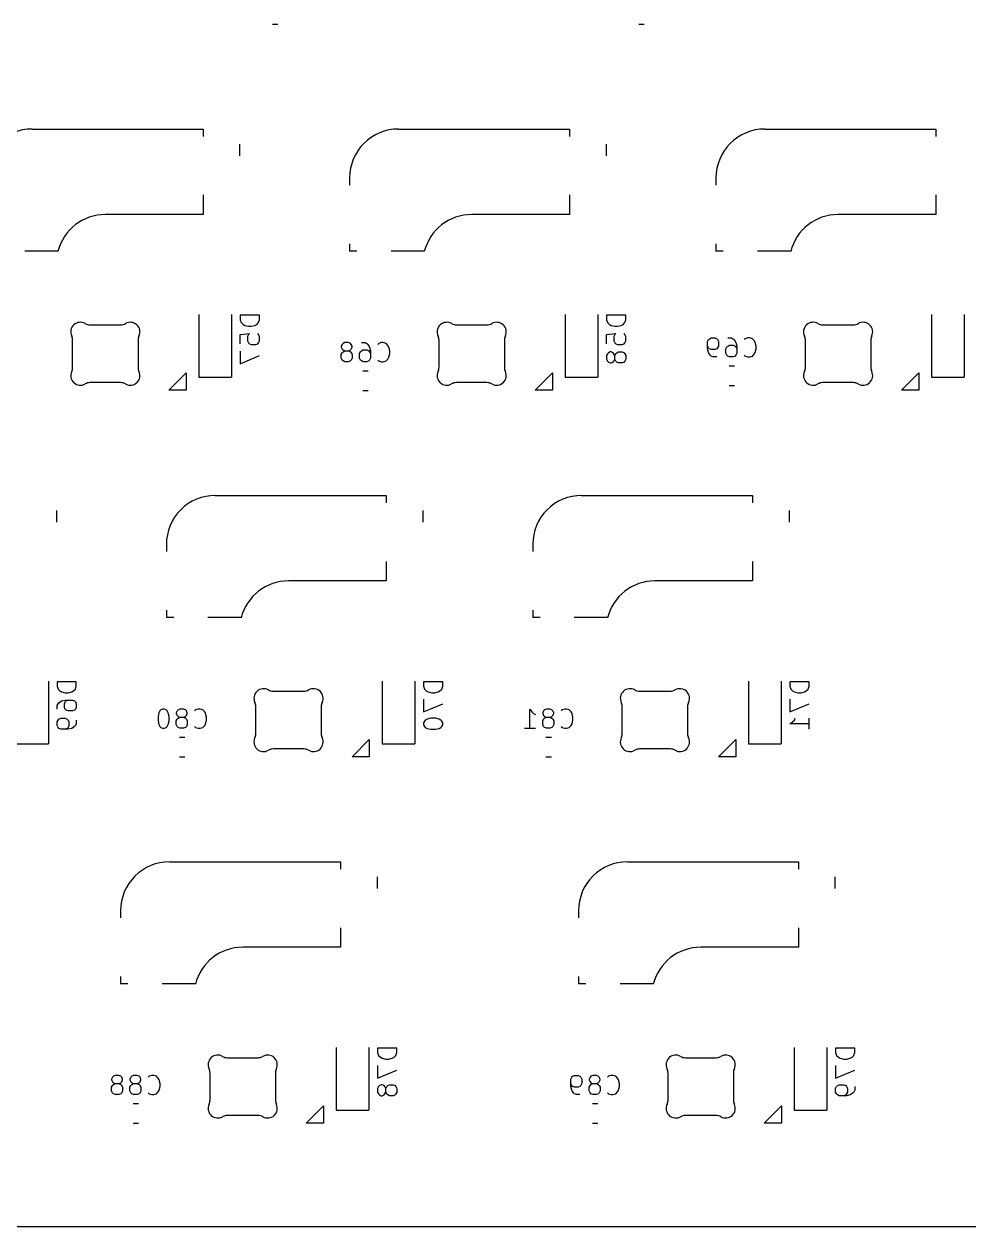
# Model space of a CAD drawing. Extents: x 28 to 361, y 5 to 129.
# Drawn here: x 221.1 to 270.3, y 5.3 to 67.9 of the extents above; entities that cross this region are included whole.
import ezdxf

# ---------------------------------------------------------------- set-up
doc = ezdxf.new("R2010")
doc.units = 0
doc.layers.get('0').update_dxf_attribs({"linetype": 'CONTINUOUS'})

msp = doc.modelspace()

# ---------------------------------------------------------------- linework, layer by layer
at = {"color": 7}
for points in [[(234.043, 67.8886), (234.3241, 67.8886)], [(253.093, 67.8886), (253.3741, 67.8886)], [(221.5471, 62.4296), (230.4371, 62.4296)], [(230.4371, 62.4296), (230.4371, 62.0486)], [(240.5971, 62.4296), (249.4871, 62.4296)], [(249.4871, 62.4296), (249.4871, 62.0486)], [(259.6471, 62.4296), (268.5371, 62.4296)], [(268.5371, 62.4296), (268.5371, 62.0486)], [(232.3571, 61.0446), (232.3571, 61.6446)], [(251.4071, 61.0446), (251.4071, 61.6446)], [(238.0571, 59.8896), (238.0571, 59.5086)], [(257.1071, 59.8896), (257.1071, 59.5086)], [(230.4371, 59.0006), (230.4371, 57.9846), (225.3571, 57.9846)], [(249.4871, 59.0006), (249.4871, 57.9846), (244.4071, 57.9846)], [(268.5371, 59.0006), (268.5371, 57.9846), (263.4571, 57.9846)], [(238.0571, 56.4606), (238.0571, 56.0796)], [(257.1071, 56.4606), (257.1071, 56.0796)], [(222.8929, 56.0796), (221.1661, 56.0796)], [(238.4381, 56.0796), (238.0571, 56.0796)], [(241.9429, 56.0796), (240.2161, 56.0796)], [(257.4881, 56.0796), (257.1071, 56.0796)], [(260.9929, 56.0796), (259.2661, 56.0796)], [(230.2178, 52.7806), (230.2178, 49.5206), (231.9178, 49.5206)], [(231.9178, 52.7806), (231.9178, 49.5206)], [(249.2678, 52.7806), (249.2678, 49.5206), (250.9678, 49.5206)], [(250.9678, 52.7806), (250.9678, 49.5206)], [(268.3178, 52.7806), (268.3178, 49.5206), (270.0178, 49.5206)], [(270.0178, 52.7806), (270.0178, 49.5206)], [(224.5626, 52.2456), (226.1515, 52.2456)], [(243.6126, 52.2456), (245.2015, 52.2456)], [(262.6626, 52.2456), (264.2515, 52.2456)], [(223.6571, 50.0428), (223.6571, 51.4484)], [(227.0571, 51.4484), (227.0571, 50.0428)], [(232.3726, 51.2687), (232.3726, 51.7449), (232.8488, 51.7925), (232.8012, 51.7449), (232.7536, 51.6496), (232.7536, 51.4116), (232.8012, 51.3163), (232.8488, 51.2687), (232.9441, 51.2211), (233.1822, 51.2211), (233.2774, 51.2687), (233.325, 51.3163), (233.3726, 51.4116), (233.3726, 51.6496), (233.325, 51.7449), (233.2774, 51.7925)], [(238.0016, 50.8952), (238.0969, 50.9428), (238.1445, 50.9904), (238.1921, 51.0857), (238.1921, 51.1333), (238.1445, 51.2285), (238.0969, 51.2762), (238.0016, 51.3238), (237.8111, 51.3238), (237.7159, 51.2762), (237.6683, 51.2285), (237.6207, 51.1333), (237.6207, 51.0857), (237.6683, 50.9904), (237.7159, 50.9428), (237.8111, 50.8952), (238.0016, 50.8952), (238.0969, 50.8476), (238.1445, 50.8), (238.1921, 50.7047), (238.1921, 50.5143), (238.1445, 50.419), (238.0969, 50.3714), (238.0016, 50.3238), (237.8111, 50.3238), (237.7159, 50.3714), (237.6683, 50.419), (237.6207, 50.5143), (237.6207, 50.7047), (237.6683, 50.8), (237.7159, 50.8476), (237.8111, 50.8952)], [(238.6683, 51.3238), (238.8588, 51.3238), (238.954, 51.2762), (239.0016, 51.2285), (239.0969, 51.0857), (239.1445, 50.8952), (239.1445, 50.5143), (239.0969, 50.419), (239.0492, 50.3714), (238.954, 50.3238), (238.7635, 50.3238), (238.6683, 50.3714), (238.6207, 50.419), (238.573, 50.5143), (238.573, 50.7524), (238.6207, 50.8476), (238.6683, 50.8952), (238.7635, 50.9428), (238.954, 50.9428), (239.0492, 50.8952), (239.0969, 50.8476), (239.1445, 50.7524)], [(239.5254, 50.419), (239.573, 50.3714), (239.7159, 50.3238), (239.8111, 50.3238), (239.954, 50.3714), (240.0492, 50.4666), (240.0969, 50.5619), (240.1445, 50.7524), (240.1445, 50.8952), (240.0969, 51.0857), (240.0492, 51.1809), (239.954, 51.2762), (239.8111, 51.3238), (239.7159, 51.3238), (239.573, 51.2762), (239.5254, 51.2285)], [(242.7071, 50.0428), (242.7071, 51.4484)], [(246.1071, 51.4484), (246.1071, 50.0428)], [(251.4226, 51.2687), (251.4226, 51.7449), (251.8988, 51.7925), (251.8512, 51.7449), (251.8036, 51.6496), (251.8036, 51.4116), (251.8512, 51.3163), (251.8988, 51.2687), (251.9941, 51.2211), (252.2322, 51.2211), (252.3274, 51.2687), (252.375, 51.3163), (252.4226, 51.4116), (252.4226, 51.6496), (252.375, 51.7449), (252.3274, 51.7925)], [(257.1469, 50.5778), (256.9564, 50.5778), (256.8611, 50.6254), (256.8135, 50.673), (256.7183, 50.8159), (256.6707, 51.0064), (256.6707, 51.3873), (256.7183, 51.4825), (256.7659, 51.5302), (256.8611, 51.5778), (257.0516, 51.5778), (257.1469, 51.5302), (257.1945, 51.4825), (257.2421, 51.3873), (257.2421, 51.1492), (257.1945, 51.054), (257.1469, 51.0064), (257.0516, 50.9587), (256.8611, 50.9587), (256.7659, 51.0064), (256.7183, 51.054), (256.6707, 51.1492)], [(257.7183, 51.5778), (257.9088, 51.5778), (258.004, 51.5302), (258.0516, 51.4825), (258.1469, 51.3397), (258.1945, 51.1492), (258.1945, 50.7683), (258.1469, 50.673), (258.0992, 50.6254), (258.004, 50.5778), (257.8135, 50.5778), (257.7183, 50.6254), (257.6707, 50.673), (257.623, 50.7683), (257.623, 51.0064), (257.6707, 51.1016), (257.7183, 51.1492), (257.8135, 51.1968), (258.004, 51.1968), (258.0992, 51.1492), (258.1469, 51.1016), (258.1945, 51.0064)], [(258.5754, 50.673), (258.623, 50.6254), (258.7659, 50.5778), (258.8611, 50.5778), (259.004, 50.6254), (259.0992, 50.7206), (259.1469, 50.8159), (259.1945, 51.0064), (259.1945, 51.1492), (259.1469, 51.3397), (259.0992, 51.4349), (259.004, 51.5302), (258.8611, 51.5778), (258.7659, 51.5778), (258.623, 51.5302), (258.5754, 51.4825)], [(261.7571, 50.0428), (261.7571, 51.4484)], [(265.1571, 51.4484), (265.1571, 50.0428)], [(232.3726, 50.8877), (232.3726, 50.2211), (233.3726, 50.6496)], [(251.8512, 50.6496), (251.8036, 50.7449), (251.756, 50.7925), (251.6607, 50.8401), (251.6131, 50.8401), (251.5179, 50.7925), (251.4703, 50.7449), (251.4226, 50.6496), (251.4226, 50.4592), (251.4703, 50.3639), (251.5179, 50.3163), (251.6131, 50.2687), (251.6607, 50.2687), (251.756, 50.3163), (251.8036, 50.3639), (251.8512, 50.4592), (251.8512, 50.6496), (251.8988, 50.7449), (251.9464, 50.7925), (252.0417, 50.8401), (252.2322, 50.8401), (252.3274, 50.7925), (252.375, 50.7449), (252.4226, 50.6496), (252.4226, 50.4592), (252.375, 50.3639), (252.3274, 50.3163), (252.2322, 50.2687), (252.0417, 50.2687), (251.9464, 50.3163), (251.8988, 50.3639), (251.8512, 50.4592)], [(257.792, 50.1126), (258.0731, 50.1126)], [(238.742, 49.8586), (239.0231, 49.8586)], [(226.1515, 49.2456), (224.5626, 49.2456)], [(238.742, 48.8386), (239.0231, 48.8386)], [(245.2015, 49.2456), (243.6126, 49.2456)], [(257.792, 49.0926), (258.0731, 49.0926)], [(264.2515, 49.2456), (262.6626, 49.2456)], [(231.0721, 43.3796), (239.9621, 43.3796)], [(239.9621, 43.3796), (239.9621, 42.9986)], [(250.1221, 43.3796), (259.0121, 43.3796)], [(259.0121, 43.3796), (259.0121, 42.9986)], [(222.8321, 41.9946), (222.8321, 42.5946)], [(241.8821, 41.9946), (241.8821, 42.5946)], [(260.9321, 41.9946), (260.9321, 42.5946)], [(228.5321, 40.8396), (228.5321, 40.4586)], [(247.5821, 40.8396), (247.5821, 40.4586)], [(239.9621, 39.9506), (239.9621, 38.9346), (234.8821, 38.9346)], [(259.0121, 39.9506), (259.0121, 38.9346), (253.9321, 38.9346)], [(228.5321, 37.4106), (228.5321, 37.0296)], [(228.9131, 37.0296), (228.5321, 37.0296)], [(232.4179, 37.0296), (230.6911, 37.0296)], [(247.5821, 37.4106), (247.5821, 37.0296)], [(247.9631, 37.0296), (247.5821, 37.0296)], [(251.4679, 37.0296), (249.7411, 37.0296)], [(220.6928, 33.7306), (220.6928, 30.4706), (222.3928, 30.4706)], [(222.3928, 33.7306), (222.3928, 30.4706)], [(234.0876, 33.1956), (235.6765, 33.1956)], [(239.7428, 33.7306), (239.7428, 30.4706), (241.4428, 30.4706)], [(241.4428, 33.7306), (241.4428, 30.4706)], [(253.1376, 33.1956), (254.7265, 33.1956)], [(258.7928, 33.7306), (258.7928, 30.4706), (260.4928, 30.4706)], [(260.4928, 33.7306), (260.4928, 30.4706)], [(222.8476, 32.2663), (222.8476, 32.4568), (222.8953, 32.552), (222.9429, 32.5996), (223.0857, 32.6949), (223.2762, 32.7425), (223.6572, 32.7425), (223.7524, 32.6949), (223.8, 32.6473), (223.8476, 32.552), (223.8476, 32.3616), (223.8, 32.2663), (223.7524, 32.2187), (223.6572, 32.1711), (223.4191, 32.1711), (223.3238, 32.2187), (223.2762, 32.2663), (223.2286, 32.3616), (223.2286, 32.552), (223.2762, 32.6473), (223.3238, 32.6949), (223.4191, 32.7425)], [(241.8976, 32.7901), (241.8976, 32.1235), (242.8976, 32.552)], [(260.9476, 32.7901), (260.9476, 32.1235), (261.9476, 32.552)], [(229.429, 31.8452), (229.5242, 31.8928), (229.5719, 31.9404), (229.6195, 32.0357), (229.6195, 32.0833), (229.5719, 32.1785), (229.5242, 32.2262), (229.429, 32.2738), (229.2385, 32.2738), (229.1433, 32.2262), (229.0957, 32.1785), (229.048, 32.0833), (229.048, 32.0357), (229.0957, 31.9404), (229.1433, 31.8928), (229.2385, 31.8452), (229.429, 31.8452), (229.5242, 31.7976), (229.5719, 31.75), (229.6195, 31.6547), (229.6195, 31.4643), (229.5719, 31.369), (229.5242, 31.3214), (229.429, 31.2738), (229.2385, 31.2738), (229.1433, 31.3214), (229.0957, 31.369), (229.048, 31.4643), (229.048, 31.6547), (229.0957, 31.75), (229.1433, 31.7976), (229.2385, 31.8452)], [(230.0004, 31.369), (230.048, 31.3214), (230.1909, 31.2738), (230.2861, 31.2738), (230.429, 31.3214), (230.5242, 31.4166), (230.5719, 31.5119), (230.6195, 31.7024), (230.6195, 31.8452), (230.5719, 32.0357), (230.5242, 32.1309), (230.429, 32.2262), (230.2861, 32.2738), (230.1909, 32.2738), (230.048, 32.2262), (230.0004, 32.1785)], [(233.1821, 30.9928), (233.1821, 32.3984)], [(236.5821, 32.3984), (236.5821, 30.9928)], [(247.4314, 31.2738), (247.4314, 32.2738), (247.5266, 32.1309), (247.6219, 32.0357), (247.7171, 31.9881)], [(248.479, 31.8452), (248.5742, 31.8928), (248.6219, 31.9404), (248.6695, 32.0357), (248.6695, 32.0833), (248.6219, 32.1785), (248.5742, 32.2262), (248.479, 32.2738), (248.2885, 32.2738), (248.1933, 32.2262), (248.1457, 32.1785), (248.098, 32.0833), (248.098, 32.0357), (248.1457, 31.9404), (248.1933, 31.8928), (248.2885, 31.8452), (248.479, 31.8452), (248.5742, 31.7976), (248.6219, 31.75), (248.6695, 31.6547), (248.6695, 31.4643), (248.6219, 31.369), (248.5742, 31.3214), (248.479, 31.2738), (248.2885, 31.2738), (248.1933, 31.3214), (248.1457, 31.369), (248.098, 31.4643), (248.098, 31.6547), (248.1457, 31.75), (248.1933, 31.7976), (248.2885, 31.8452)], [(249.0504, 31.369), (249.098, 31.3214), (249.2409, 31.2738), (249.3361, 31.2738), (249.479, 31.3214), (249.5742, 31.4166), (249.6219, 31.5119), (249.6695, 31.7024), (249.6695, 31.8452), (249.6219, 32.0357), (249.5742, 32.1309), (249.479, 32.2262), (249.3361, 32.2738), (249.2409, 32.2738), (249.098, 32.2262), (249.0504, 32.1785)], [(252.2321, 30.9928), (252.2321, 32.3984)], [(255.6321, 32.3984), (255.6321, 30.9928)], [(223.8476, 31.6949), (223.8476, 31.5044), (223.8, 31.4092), (223.7524, 31.3616), (223.6095, 31.2663), (223.4191, 31.2187), (223.0381, 31.2187), (222.9429, 31.2663), (222.8953, 31.3139), (222.8476, 31.4092), (222.8476, 31.5996), (222.8953, 31.6949), (222.9429, 31.7425), (223.0381, 31.7901), (223.2762, 31.7901), (223.3714, 31.7425), (223.4191, 31.6949), (223.4667, 31.5996), (223.4667, 31.4092), (223.4191, 31.3139), (223.3714, 31.2663), (223.2762, 31.2187)], [(247.1457, 31.2738), (247.7171, 31.2738)], [(261.9476, 31.5044), (260.9476, 31.5044), (261.0905, 31.5996), (261.1857, 31.6949), (261.2334, 31.7901)], [(261.9476, 31.2187), (261.9476, 31.7901)], [(229.217, 30.8086), (229.4981, 30.8086)], [(248.267, 30.8086), (248.5481, 30.8086)], [(235.6765, 30.1956), (234.0876, 30.1956)], [(254.7265, 30.1956), (253.1376, 30.1956)], [(229.217, 29.7886), (229.4981, 29.7886)], [(248.267, 29.7886), (248.5481, 29.7886)], [(228.6908, 24.3296), (237.5808, 24.3296)], [(237.5808, 24.3296), (237.5808, 23.9486)], [(252.5033, 24.3296), (261.3933, 24.3296)], [(261.3933, 24.3296), (261.3933, 23.9486)], [(239.5008, 22.9446), (239.5008, 23.5446)], [(263.3133, 22.9446), (263.3133, 23.5446)], [(226.1508, 21.7896), (226.1508, 21.4086)], [(249.9633, 21.7896), (249.9633, 21.4086)], [(237.5808, 20.9006), (237.5808, 19.8846), (232.5008, 19.8846)], [(261.3933, 20.9006), (261.3933, 19.8846), (256.3133, 19.8846)], [(226.1508, 18.3606), (226.1508, 17.9796)], [(249.9633, 18.3606), (249.9633, 17.9796)], [(226.5318, 17.9796), (226.1508, 17.9796)], [(230.0367, 17.9796), (228.3098, 17.9796)], [(250.3443, 17.9796), (249.9633, 17.9796)], [(253.8492, 17.9796), (252.1223, 17.9796)], [(237.3616, 14.6806), (237.3616, 11.4206), (239.0616, 11.4206)], [(239.0616, 14.6806), (239.0616, 11.4206)], [(261.1741, 14.6806), (261.1741, 11.4206), (262.8741, 11.4206)], [(262.8741, 14.6806), (262.8741, 11.4206)], [(231.7064, 14.1456), (233.2953, 14.1456)], [(255.5189, 14.1456), (257.1078, 14.1456)], [(226.0636, 12.7952), (226.1589, 12.8428), (226.2065, 12.8904), (226.2541, 12.9857), (226.2541, 13.0333), (226.2065, 13.1285), (226.1589, 13.1762), (226.0636, 13.2238), (225.8731, 13.2238), (225.7779, 13.1762), (225.7303, 13.1285), (225.6827, 13.0333), (225.6827, 12.9857), (225.7303, 12.8904), (225.7779, 12.8428), (225.8731, 12.7952), (226.0636, 12.7952), (226.1589, 12.7476), (226.2065, 12.7), (226.2541, 12.6047), (226.2541, 12.4143), (226.2065, 12.319), (226.1589, 12.2714), (226.0636, 12.2238), (225.8731, 12.2238), (225.7779, 12.2714), (225.7303, 12.319), (225.6827, 12.4143), (225.6827, 12.6047), (225.7303, 12.7), (225.7779, 12.7476), (225.8731, 12.7952)], [(227.016, 12.7952), (227.1112, 12.8428), (227.1589, 12.8904), (227.2065, 12.9857), (227.2065, 13.0333), (227.1589, 13.1285), (227.1112, 13.1762), (227.016, 13.2238), (226.8255, 13.2238), (226.7303, 13.1762), (226.6827, 13.1285), (226.635, 13.0333), (226.635, 12.9857), (226.6827, 12.8904), (226.7303, 12.8428), (226.8255, 12.7952), (227.016, 12.7952), (227.1112, 12.7476), (227.1589, 12.7), (227.2065, 12.6047), (227.2065, 12.4143), (227.1589, 12.319), (227.1112, 12.2714), (227.016, 12.2238), (226.8255, 12.2238), (226.7303, 12.2714), (226.6827, 12.319), (226.635, 12.4143), (226.635, 12.6047), (226.6827, 12.7), (226.7303, 12.7476), (226.8255, 12.7952)], [(227.5874, 12.319), (227.635, 12.2714), (227.7779, 12.2238), (227.8731, 12.2238), (228.016, 12.2714), (228.1112, 12.3666), (228.1589, 12.4619), (228.2065, 12.6524), (228.2065, 12.7952), (228.1589, 12.9857), (228.1112, 13.0809), (228.016, 13.1762), (227.8731, 13.2238), (227.7779, 13.2238), (227.635, 13.1762), (227.5874, 13.1285)], [(230.8008, 11.9428), (230.8008, 13.3484)], [(234.2008, 13.3484), (234.2008, 11.9428)], [(239.5164, 13.7401), (239.5164, 13.0735), (240.5164, 13.502)], [(250.0349, 12.2238), (249.8444, 12.2238), (249.7491, 12.2714), (249.7015, 12.319), (249.6063, 12.4619), (249.5587, 12.6524), (249.5587, 13.0333), (249.6063, 13.1285), (249.6539, 13.1762), (249.7491, 13.2238), (249.9396, 13.2238), (250.0349, 13.1762), (250.0825, 13.1285), (250.1301, 13.0333), (250.1301, 12.7952), (250.0825, 12.7), (250.0349, 12.6524), (249.9396, 12.6047), (249.7491, 12.6047), (249.6539, 12.6524), (249.6063, 12.7), (249.5587, 12.7952)], [(250.892, 12.7952), (250.9872, 12.8428), (251.0349, 12.8904), (251.0825, 12.9857), (251.0825, 13.0333), (251.0349, 13.1285), (250.9872, 13.1762), (250.892, 13.2238), (250.7015, 13.2238), (250.6063, 13.1762), (250.5587, 13.1285), (250.511, 13.0333), (250.511, 12.9857), (250.5587, 12.8904), (250.6063, 12.8428), (250.7015, 12.7952), (250.892, 12.7952), (250.9872, 12.7476), (251.0349, 12.7), (251.0825, 12.6047), (251.0825, 12.4143), (251.0349, 12.319), (250.9872, 12.2714), (250.892, 12.2238), (250.7015, 12.2238), (250.6063, 12.2714), (250.5587, 12.319), (250.511, 12.4143), (250.511, 12.6047), (250.5587, 12.7), (250.6063, 12.7476), (250.7015, 12.7952)], [(251.4634, 12.319), (251.511, 12.2714), (251.6539, 12.2238), (251.7491, 12.2238), (251.892, 12.2714), (251.9872, 12.3666), (252.0349, 12.4619), (252.0825, 12.6524), (252.0825, 12.7952), (252.0349, 12.9857), (251.9872, 13.0809), (251.892, 13.1762), (251.7491, 13.2238), (251.6539, 13.2238), (251.511, 13.1762), (251.4634, 13.1285)], [(254.6133, 11.9428), (254.6133, 13.3484)], [(258.0133, 13.3484), (258.0133, 11.9428)], [(263.3289, 13.7401), (263.3289, 13.0735), (264.3289, 13.502)], [(239.945, 12.5496), (239.8973, 12.6449), (239.8497, 12.6925), (239.7545, 12.7401), (239.7069, 12.7401), (239.6116, 12.6925), (239.564, 12.6449), (239.5164, 12.5496), (239.5164, 12.3592), (239.564, 12.2639), (239.6116, 12.2163), (239.7069, 12.1687), (239.7545, 12.1687), (239.8497, 12.2163), (239.8973, 12.2639), (239.945, 12.3592), (239.945, 12.5496), (239.9926, 12.6449), (240.0402, 12.6925), (240.1354, 12.7401), (240.3259, 12.7401), (240.4211, 12.6925), (240.4688, 12.6449), (240.5164, 12.5496), (240.5164, 12.3592), (240.4688, 12.2639), (240.4211, 12.2163), (240.3259, 12.1687), (240.1354, 12.1687), (240.0402, 12.2163), (239.9926, 12.2639), (239.945, 12.3592)], [(264.3289, 12.6449), (264.3289, 12.4544), (264.2813, 12.3592), (264.2336, 12.3116), (264.0908, 12.2163), (263.9003, 12.1687), (263.5194, 12.1687), (263.4241, 12.2163), (263.3765, 12.2639), (263.3289, 12.3592), (263.3289, 12.5496), (263.3765, 12.6449), (263.4241, 12.6925), (263.5194, 12.7401), (263.7575, 12.7401), (263.8527, 12.6925), (263.9003, 12.6449), (263.9479, 12.5496), (263.9479, 12.3592), (263.9003, 12.2639), (263.8527, 12.2163), (263.7575, 12.1687)], [(226.804, 11.7586), (227.0851, 11.7586)], [(250.68, 11.7586), (250.9611, 11.7586)], [(226.804, 10.7386), (227.0851, 10.7386)], [(233.2953, 11.1456), (231.7064, 11.1456)], [(250.68, 10.7386), (250.9611, 10.7386)], [(257.1078, 11.1456), (255.5189, 11.1456)], [(361.1821, 5.3446), (27.6196, 5.3446)]]:
    msp.add_lwpolyline(points, dxfattribs=at)
for points in [[(233.3726, 52.7449), (232.3726, 52.7449), (232.3726, 52.5068), (232.4203, 52.3639), (232.5155, 52.2687), (232.6107, 52.2211), (232.8012, 52.1735), (232.9441, 52.1735), (233.1345, 52.2211), (233.2298, 52.2687), (233.325, 52.3639), (233.3726, 52.5068)], [(252.4226, 52.7449), (251.4226, 52.7449), (251.4226, 52.5068), (251.4703, 52.3639), (251.5655, 52.2687), (251.6607, 52.2211), (251.8512, 52.1735), (251.9941, 52.1735), (252.1845, 52.2211), (252.2798, 52.2687), (252.375, 52.3639), (252.4226, 52.5068)], [(229.5571, 48.8456), (228.6571, 48.8456), (229.5571, 49.7456)], [(248.6071, 48.8456), (247.7071, 48.8456), (248.6071, 49.7456)], [(267.6571, 48.8456), (266.7571, 48.8456), (267.6571, 49.7456)], [(223.8476, 33.6949), (222.8476, 33.6949), (222.8476, 33.4568), (222.8953, 33.3139), (222.9905, 33.2187), (223.0857, 33.1711), (223.2762, 33.1235), (223.4191, 33.1235), (223.6095, 33.1711), (223.7048, 33.2187), (223.8, 33.3139), (223.8476, 33.4568)], [(242.8976, 33.6949), (241.8976, 33.6949), (241.8976, 33.4568), (241.9453, 33.3139), (242.0405, 33.2187), (242.1357, 33.1711), (242.3262, 33.1235), (242.4691, 33.1235), (242.6595, 33.1711), (242.7548, 33.2187), (242.85, 33.3139), (242.8976, 33.4568)], [(261.9476, 33.6949), (260.9476, 33.6949), (260.9476, 33.4568), (260.9953, 33.3139), (261.0905, 33.2187), (261.1857, 33.1711), (261.3762, 33.1235), (261.5191, 33.1235), (261.7095, 33.1711), (261.8048, 33.2187), (261.9, 33.3139), (261.9476, 33.4568)], [(228.429, 32.2738), (228.3338, 32.2738), (228.2385, 32.2262), (228.1909, 32.1785), (228.1433, 32.0833), (228.0957, 31.8928), (228.0957, 31.6547), (228.1433, 31.4643), (228.1909, 31.369), (228.2385, 31.3214), (228.3338, 31.2738), (228.429, 31.2738), (228.5242, 31.3214), (228.5719, 31.369), (228.6195, 31.4643), (228.6671, 31.6547), (228.6671, 31.8928), (228.6195, 32.0833), (228.5719, 32.1785), (228.5242, 32.2262)], [(241.8976, 31.552), (241.8976, 31.4568), (241.9453, 31.3616), (241.9929, 31.3139), (242.0881, 31.2663), (242.2786, 31.2187), (242.5167, 31.2187), (242.7072, 31.2663), (242.8024, 31.3139), (242.85, 31.3616), (242.8976, 31.4568), (242.8976, 31.552), (242.85, 31.6473), (242.8024, 31.6949), (242.7072, 31.7425), (242.5167, 31.7901), (242.2786, 31.7901), (242.0881, 31.7425), (241.9929, 31.6949), (241.9453, 31.6473)], [(239.0821, 29.7956), (238.1821, 29.7956), (239.0821, 30.6956)], [(258.1321, 29.7956), (257.2321, 29.7956), (258.1321, 30.6956)], [(240.5164, 14.6449), (239.5164, 14.6449), (239.5164, 14.4068), (239.564, 14.2639), (239.6592, 14.1687), (239.7545, 14.1211), (239.945, 14.0735), (240.0878, 14.0735), (240.2783, 14.1211), (240.3735, 14.1687), (240.4688, 14.2639), (240.5164, 14.4068)], [(264.3289, 14.6449), (263.3289, 14.6449), (263.3289, 14.4068), (263.3765, 14.2639), (263.4717, 14.1687), (263.567, 14.1211), (263.7575, 14.0735), (263.9003, 14.0735), (264.0908, 14.1211), (264.186, 14.1687), (264.2813, 14.2639), (264.3289, 14.4068)], [(236.7008, 10.7456), (235.8008, 10.7456), (236.7008, 11.6456)], [(260.5133, 10.7456), (259.6133, 10.7456), (260.5133, 11.6456)]]:
    msp.add_lwpolyline(points, close=True, dxfattribs=at)
for points in [[(221.5471, 62.4296), (220.87345, 62.4296), (220.227391, 62.161994), (219.751049, 61.685651)], [(240.5971, 62.4296), (239.92345, 62.4296), (239.277391, 62.161994), (238.801049, 61.685651)], [(259.6471, 62.4296), (258.97345, 62.4296), (258.327391, 62.161994), (257.851049, 61.685651)], [(238.801049, 61.685651), (238.324706, 61.209309), (238.0571, 60.56325), (238.0571, 59.8896)], [(257.851049, 61.685651), (257.374706, 61.209309), (257.1071, 60.56325), (257.1071, 59.8896)], [(225.3571, 57.9846), (224.19155, 57.984613), (223.175569, 57.191354), (222.8929, 56.0606)], [(244.4071, 57.9846), (243.24155, 57.984613), (242.225569, 57.191354), (241.9429, 56.0606)], [(263.4571, 57.9846), (262.29155, 57.984613), (261.275569, 57.191354), (260.9929, 56.0606)], [(223.71899, 52.249667), (223.557417, 52.100555), (223.51221, 51.863393), (223.6076, 51.6653)], [(224.3104, 52.3139), (224.120582, 52.424847), (223.880562, 52.398779), (223.71899, 52.249667)], [(224.3104, 52.3139), (224.386921, 52.269169), (224.473964, 52.245596), (224.5626, 52.2456)], [(226.1515, 52.2456), (226.240166, 52.245607), (226.327238, 52.269178), (226.4038, 52.3139)], [(226.99521, 52.249667), (226.833638, 52.398779), (226.593618, 52.424847), (226.4038, 52.3139)], [(227.1066, 51.6653), (227.20199, 51.863393), (227.156783, 52.100555), (226.99521, 52.249667)], [(242.76899, 52.249667), (242.607417, 52.100555), (242.56221, 51.863393), (242.6576, 51.6653)], [(243.3604, 52.3139), (243.170582, 52.424847), (242.930562, 52.398779), (242.76899, 52.249667)], [(243.3604, 52.3139), (243.436921, 52.269169), (243.523964, 52.245596), (243.6126, 52.2456)], [(245.2015, 52.2456), (245.290166, 52.245607), (245.377238, 52.269178), (245.4538, 52.3139)], [(246.04521, 52.249667), (245.883638, 52.398779), (245.643618, 52.424847), (245.4538, 52.3139)], [(246.1566, 51.6653), (246.25199, 51.863393), (246.206783, 52.100555), (246.04521, 52.249667)], [(261.81899, 52.249667), (261.657417, 52.100555), (261.61221, 51.863393), (261.7076, 51.6653)], [(262.4104, 52.3139), (262.220582, 52.424847), (261.980562, 52.398779), (261.81899, 52.249667)], [(262.4104, 52.3139), (262.486921, 52.269169), (262.573964, 52.245596), (262.6626, 52.2456)], [(264.2515, 52.2456), (264.340166, 52.245607), (264.427238, 52.269178), (264.5038, 52.3139)], [(265.09521, 52.249667), (264.933638, 52.398779), (264.693618, 52.424847), (264.5038, 52.3139)], [(265.2066, 51.6653), (265.30199, 51.863393), (265.256783, 52.100555), (265.09521, 52.249667)], [(223.6571, 51.4484), (223.657123, 51.523503), (223.640203, 51.597643), (223.6076, 51.6653)], [(227.1066, 51.6653), (227.07403, 51.597632), (227.057112, 51.523499), (227.0571, 51.4484)], [(242.7071, 51.4484), (242.707123, 51.523503), (242.690203, 51.597643), (242.6576, 51.6653)], [(246.1566, 51.6653), (246.12403, 51.597632), (246.107112, 51.523499), (246.1071, 51.4484)], [(261.7571, 51.4484), (261.757123, 51.523503), (261.740203, 51.597643), (261.7076, 51.6653)], [(265.2066, 51.6653), (265.17403, 51.597632), (265.157112, 51.523499), (265.1571, 51.4484)], [(223.6076, 49.8259), (223.640167, 49.89357), (223.657085, 49.967702), (223.6571, 50.0428)], [(227.0571, 50.0428), (227.057088, 49.967698), (227.074007, 49.893561), (227.1066, 49.8259)], [(242.6576, 49.8259), (242.690167, 49.89357), (242.707085, 49.967702), (242.7071, 50.0428)], [(246.1071, 50.0428), (246.107088, 49.967698), (246.124007, 49.893561), (246.1566, 49.8259)], [(261.7076, 49.8259), (261.740167, 49.89357), (261.757085, 49.967702), (261.7571, 50.0428)], [(265.1571, 50.0428), (265.157088, 49.967698), (265.174007, 49.893561), (265.2066, 49.8259)], [(223.6076, 49.8259), (223.51221, 49.627807), (223.557417, 49.390645), (223.71899, 49.241533)], [(226.99521, 49.241533), (227.156783, 49.390645), (227.20199, 49.627807), (227.1066, 49.8259)], [(242.6576, 49.8259), (242.56221, 49.627807), (242.607417, 49.390645), (242.76899, 49.241533)], [(246.04521, 49.241533), (246.206783, 49.390645), (246.25199, 49.627807), (246.1566, 49.8259)], [(261.7076, 49.8259), (261.61221, 49.627807), (261.657417, 49.390645), (261.81899, 49.241533)], [(265.09521, 49.241533), (265.256783, 49.390645), (265.30199, 49.627807), (265.2066, 49.8259)], [(223.71899, 49.241533), (223.880562, 49.092421), (224.120582, 49.066353), (224.3104, 49.1773)], [(224.5626, 49.2456), (224.473963, 49.245609), (224.386919, 49.222036), (224.3104, 49.1773)], [(226.4038, 49.1773), (226.327249, 49.222048), (226.24017, 49.245622), (226.1515, 49.2456)], [(226.4038, 49.1773), (226.593618, 49.066353), (226.833638, 49.092421), (226.99521, 49.241533)], [(242.76899, 49.241533), (242.930562, 49.092421), (243.170582, 49.066353), (243.3604, 49.1773)], [(243.6126, 49.2456), (243.523963, 49.245609), (243.436919, 49.222036), (243.3604, 49.1773)], [(245.4538, 49.1773), (245.377249, 49.222048), (245.29017, 49.245622), (245.2015, 49.2456)], [(245.4538, 49.1773), (245.643618, 49.066353), (245.883638, 49.092421), (246.04521, 49.241533)], [(261.81899, 49.241533), (261.980562, 49.092421), (262.220582, 49.066353), (262.4104, 49.1773)], [(262.6626, 49.2456), (262.573963, 49.245609), (262.486919, 49.222036), (262.4104, 49.1773)], [(264.5038, 49.1773), (264.427249, 49.222048), (264.34017, 49.245622), (264.2515, 49.2456)], [(264.5038, 49.1773), (264.693618, 49.066353), (264.933638, 49.092421), (265.09521, 49.241533)], [(231.0721, 43.3796), (230.39845, 43.3796), (229.752391, 43.111994), (229.276049, 42.635651)], [(250.1221, 43.3796), (249.44845, 43.3796), (248.802391, 43.111994), (248.326049, 42.635651)], [(229.276049, 42.635651), (228.799706, 42.159309), (228.5321, 41.51325), (228.5321, 40.8396)], [(248.326049, 42.635651), (247.849706, 42.159309), (247.5821, 41.51325), (247.5821, 40.8396)], [(234.8821, 38.9346), (233.71655, 38.934613), (232.700569, 38.141354), (232.4179, 37.0106)], [(253.9321, 38.9346), (252.76655, 38.934613), (251.750569, 38.141354), (251.4679, 37.0106)], [(233.24399, 33.199667), (233.082417, 33.050555), (233.03721, 32.813393), (233.1326, 32.6153)], [(233.8354, 33.2639), (233.645582, 33.374847), (233.405562, 33.348779), (233.24399, 33.199667)], [(233.8354, 33.2639), (233.911921, 33.219169), (233.998964, 33.195596), (234.0876, 33.1956)], [(235.6765, 33.1956), (235.765166, 33.195607), (235.852238, 33.219178), (235.9288, 33.2639)], [(236.52021, 33.199667), (236.358638, 33.348779), (236.118618, 33.374847), (235.9288, 33.2639)], [(236.6316, 32.6153), (236.72699, 32.813393), (236.681783, 33.050555), (236.52021, 33.199667)], [(252.29399, 33.199667), (252.132417, 33.050555), (252.08721, 32.813393), (252.1826, 32.6153)], [(252.8854, 33.2639), (252.695582, 33.374847), (252.455562, 33.348779), (252.29399, 33.199667)], [(252.8854, 33.2639), (252.961921, 33.219169), (253.048964, 33.195596), (253.1376, 33.1956)], [(254.7265, 33.1956), (254.815166, 33.195607), (254.902238, 33.219178), (254.9788, 33.2639)], [(255.57021, 33.199667), (255.408638, 33.348779), (255.168618, 33.374847), (254.9788, 33.2639)], [(255.6816, 32.6153), (255.77699, 32.813393), (255.731783, 33.050555), (255.57021, 33.199667)], [(233.1821, 32.3984), (233.182123, 32.473503), (233.165203, 32.547643), (233.1326, 32.6153)], [(236.6316, 32.6153), (236.59903, 32.547632), (236.582112, 32.473499), (236.5821, 32.3984)], [(252.2321, 32.3984), (252.232123, 32.473503), (252.215203, 32.547643), (252.1826, 32.6153)], [(255.6816, 32.6153), (255.64903, 32.547632), (255.632112, 32.473499), (255.6321, 32.3984)], [(233.1326, 30.7759), (233.03721, 30.577807), (233.082417, 30.340645), (233.24399, 30.191533)], [(233.1326, 30.7759), (233.165167, 30.84357), (233.182085, 30.917702), (233.1821, 30.9928)], [(236.52021, 30.191533), (236.681783, 30.340645), (236.72699, 30.577807), (236.6316, 30.7759)], [(236.5821, 30.9928), (236.582088, 30.917698), (236.599007, 30.843561), (236.6316, 30.7759)], [(252.1826, 30.7759), (252.08721, 30.577807), (252.132417, 30.340645), (252.29399, 30.191533)], [(252.1826, 30.7759), (252.215167, 30.84357), (252.232085, 30.917702), (252.2321, 30.9928)], [(255.57021, 30.191533), (255.731783, 30.340645), (255.77699, 30.577807), (255.6816, 30.7759)], [(255.6321, 30.9928), (255.632088, 30.917698), (255.649007, 30.843561), (255.6816, 30.7759)], [(233.24399, 30.191533), (233.405562, 30.042421), (233.645582, 30.016353), (233.8354, 30.1273)], [(234.0876, 30.1956), (233.998963, 30.195609), (233.911919, 30.172036), (233.8354, 30.1273)], [(235.9288, 30.1273), (235.852249, 30.172048), (235.76517, 30.195622), (235.6765, 30.1956)], [(235.9288, 30.1273), (236.118618, 30.016353), (236.358638, 30.042421), (236.52021, 30.191533)], [(252.29399, 30.191533), (252.455562, 30.042421), (252.695582, 30.016353), (252.8854, 30.1273)], [(253.1376, 30.1956), (253.048963, 30.195609), (252.961919, 30.172036), (252.8854, 30.1273)], [(254.9788, 30.1273), (254.902249, 30.172048), (254.81517, 30.195622), (254.7265, 30.1956)], [(254.9788, 30.1273), (255.168618, 30.016353), (255.408638, 30.042421), (255.57021, 30.191533)], [(228.6908, 24.3296), (228.01715, 24.3296), (227.371091, 24.061994), (226.894749, 23.585651)], [(252.5033, 24.3296), (251.82965, 24.3296), (251.183591, 24.061994), (250.707249, 23.585651)], [(226.894749, 23.585651), (226.418406, 23.109309), (226.1508, 22.46325), (226.1508, 21.7896)], [(250.707249, 23.585651), (250.230906, 23.109309), (249.9633, 22.46325), (249.9633, 21.7896)], [(232.5008, 19.8846), (231.335288, 19.884567), (230.31936, 19.091318), (230.0367, 17.9606)], [(256.3133, 19.8846), (255.147788, 19.884567), (254.13186, 19.091318), (253.8492, 17.9606)], [(230.86269, 14.149667), (230.701117, 14.000555), (230.65591, 13.763393), (230.7513, 13.5653)], [(231.4541, 14.2139), (231.264282, 14.324847), (231.024262, 14.298779), (230.86269, 14.149667)], [(231.4541, 14.2139), (231.530651, 14.169152), (231.61773, 14.145578), (231.7064, 14.1456)], [(233.2953, 14.1456), (233.383933, 14.145625), (233.470967, 14.169196), (233.5475, 14.2139)], [(234.13891, 14.149667), (233.977338, 14.298779), (233.737318, 14.324847), (233.5475, 14.2139)], [(234.2503, 13.5653), (234.34569, 13.763393), (234.300483, 14.000555), (234.13891, 14.149667)], [(254.67519, 14.149667), (254.513617, 14.000555), (254.46841, 13.763393), (254.5638, 13.5653)], [(255.2666, 14.2139), (255.076782, 14.324847), (254.836762, 14.298779), (254.67519, 14.149667)], [(255.2666, 14.2139), (255.343151, 14.169152), (255.43023, 14.145578), (255.5189, 14.1456)], [(257.1078, 14.1456), (257.196433, 14.145625), (257.283467, 14.169196), (257.36, 14.2139)], [(257.95141, 14.149667), (257.789838, 14.298779), (257.549818, 14.324847), (257.36, 14.2139)], [(258.0628, 13.5653), (258.15819, 13.763393), (258.112983, 14.000555), (257.95141, 14.149667)], [(230.8008, 13.3484), (230.800823, 13.423503), (230.783903, 13.497643), (230.7513, 13.5653)], [(234.2503, 13.5653), (234.21773, 13.497632), (234.200812, 13.423499), (234.2008, 13.3484)], [(254.6133, 13.3484), (254.613323, 13.423503), (254.596403, 13.497643), (254.5638, 13.5653)], [(258.0628, 13.5653), (258.03023, 13.497632), (258.013312, 13.423499), (258.0133, 13.3484)], [(230.7513, 11.7259), (230.783867, 11.79357), (230.800785, 11.867702), (230.8008, 11.9428)], [(234.2008, 11.9428), (234.200788, 11.867698), (234.217707, 11.793561), (234.2503, 11.7259)], [(254.5638, 11.7259), (254.596367, 11.79357), (254.613285, 11.867702), (254.6133, 11.9428)], [(258.0133, 11.9428), (258.013288, 11.867698), (258.030207, 11.793561), (258.0628, 11.7259)], [(230.7513, 11.7259), (230.65591, 11.527807), (230.701117, 11.290645), (230.86269, 11.141533)], [(234.13891, 11.141533), (234.300483, 11.290645), (234.34569, 11.527807), (234.2503, 11.7259)], [(254.5638, 11.7259), (254.46841, 11.527807), (254.513617, 11.290645), (254.67519, 11.141533)], [(257.95141, 11.141533), (258.112983, 11.290645), (258.15819, 11.527807), (258.0628, 11.7259)], [(230.86269, 11.141533), (231.024262, 10.992421), (231.264282, 10.966353), (231.4541, 11.0773)], [(231.7064, 11.1456), (231.617729, 11.145626), (231.530649, 11.122053), (231.4541, 11.0773)], [(233.5475, 11.0773), (233.470979, 11.122031), (233.383936, 11.145604), (233.2953, 11.1456)], [(233.5475, 11.0773), (233.737318, 10.966353), (233.977338, 10.992421), (234.13891, 11.141533)], [(254.67519, 11.141533), (254.836762, 10.992421), (255.076782, 10.966353), (255.2666, 11.0773)], [(255.5189, 11.1456), (255.430229, 11.145626), (255.343149, 11.122053), (255.2666, 11.0773)], [(257.36, 11.0773), (257.283479, 11.122031), (257.196436, 11.145604), (257.1078, 11.1456)], [(257.36, 11.0773), (257.549818, 10.966353), (257.789838, 10.992421), (257.95141, 11.141533)]]:
    msp.add_open_spline(points, degree=3, dxfattribs=at)

doc.saveas('drawing.dxf')
